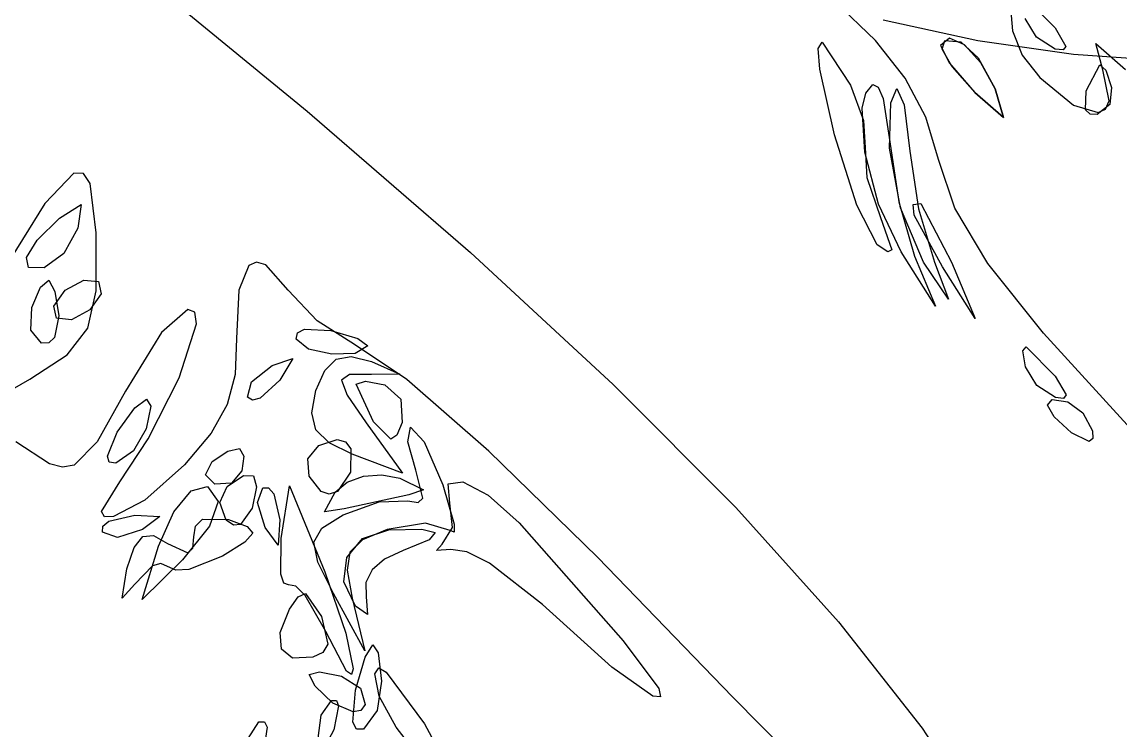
# Model space of a CAD drawing. Extents: x -886 to 651, y -59 to 942.
# Drawn here: x -250.34 to -217.78, y 146.23 to 167.23 of the extents above; entities that cross this region are included whole.
import ezdxf

# ---------------------------------------------------------------- set-up
doc = ezdxf.new("R2010")
doc.units = 0

msp = doc.modelspace()

# ---------------------------------------------------------------- linework, layer by layer
at = {"layer": 'IMAGES'}
for p, q in [((-221.997317, 166.671145), (-224.797621, 167.276065)), ((-219.158549, 166.266996), (-221.997317, 166.671145)), ((-216.295624, 166.054413), (-219.158549, 166.266996))]:
    msp.add_line(p, q, dxfattribs=at)
at = {"layer": 'Layer 1'}
for p, q in [((-247.334114, 169.057253), (-241.877113, 164.581635)), ((-225.027648, 166.679343), (-226.22776, 167.824829)), ((-221.036347, 167.766822), (-220.971762, 166.963785)), ((-220.570591, 167.927629), (-219.70694, 167.05741)), ((-220.255461, 166.775498), (-220.58945, 167.33246)), ((-219.70694, 167.05741), (-219.70669, 167.05741)), ((-219.70669, 167.05741), (-219.388782, 166.501754)), ((-222.831577, 166.748934), (-223.1009, 166.52475)), ((-222.393359, 166.548631), (-222.831577, 166.748934)), ((-220.971762, 166.963785), (-220.682662, 166.247478)), ((-219.70569, 166.42141), (-220.255461, 166.775498)), ((-226.725082, 166.439154), (-226.61019, 166.62696)), ((-226.678825, 165.832537), (-226.725082, 166.439154)), ((-226.61019, 166.62696), (-225.77054, 165.35093)), ((-224.145156, 165.560941), (-225.027648, 166.679343)), ((-223.1009, 166.52475), (-222.836823, 166.003218)), ((-223.1009, 166.52475), (-223.1009, 166.52475)), ((-223.057439, 166.422967), (-222.97538, 166.682106)), ((-222.756929, 165.894531), (-223.057439, 166.422967)), ((-222.97538, 166.682106), (-222.50088, 166.63635)), ((-222.50088, 166.63635), (-221.98867, 166.16125)), ((-221.903854, 166.016673), (-222.393359, 166.548631)), ((-219.467861, 166.396283), (-219.70569, 166.42141)), ((-219.388782, 166.501754), (-219.467861, 166.396283)), ((-218.28944, 165.8111), (-218.495931, 166.590209)), ((-218.495931, 166.590209), (-217.61877, 165.8151)), ((-221.98867, 166.16125), (-221.48219, 165.24494)), ((-220.682662, 166.247478), (-220.16074, 165.58223)), ((-226.242879, 163.8784), (-226.678825, 165.832537)), ((-222.836823, 166.003218), (-222.0822, 165.13334)), ((-222.08372, 165.13239), (-222.756929, 165.894531)), ((-221.48067, 165.24589), (-221.903854, 166.016673)), ((-218.78631, 165.1843), (-218.38002, 165.952004)), ((-218.38002, 165.952004), (-218.20313, 165.797879)), ((-218.100748, 164.892848), (-218.28944, 165.8111)), ((-218.20313, 165.797879), (-218.02875, 165.28714)), ((-223.538561, 164.405929), (-224.145156, 165.560941)), ((-220.16074, 165.58223), (-219.15687, 164.763679)), ((-225.77054, 165.35093), (-225.77051, 165.35093)), ((-225.77051, 165.35093), (-225.380306, 164.304395)), ((-225.421061, 164.669806), (-225.317528, 165.118197)), ((-225.317528, 165.118197), (-225.1091, 165.36999)), ((-225.1091, 165.36999), (-224.950095, 165.298713)), ((-224.950095, 165.298713), (-224.802396, 164.954954)), ((-224.575923, 164.829037), (-224.399264, 165.252448)), ((-224.399264, 165.252448), (-224.179792, 164.771069)), ((-221.236749, 164.390114), (-222.08372, 165.13239)), ((-222.0822, 165.13334), (-221.235229, 164.391064)), ((-221.48219, 165.24494), (-221.236749, 164.390114)), ((-221.48219, 165.24494), (-221.48219, 165.24494)), ((-221.235229, 164.391064), (-221.48067, 165.24589)), ((-218.799744, 164.624299), (-218.78631, 165.1843)), ((-218.02875, 165.28714), (-218.085369, 164.780842)), ((-218.02875, 165.28714), (-218.02875, 165.28714)), ((-224.802396, 164.954954), (-224.60685, 163.67276)), ((-224.61563, 163.48707), (-224.575923, 164.829037)), ((-224.179792, 164.771069), (-224.01165, 163.39867)), ((-219.15687, 164.763679), (-218.430049, 164.538796)), ((-218.085369, 164.780842), (-218.45713, 164.48081)), ((-218.208179, 164.644376), (-218.100748, 164.892848)), ((-241.877113, 164.581635), (-237.038729, 160.39257)), ((-225.344329, 163.366135), (-225.421061, 164.669806)), ((-218.667542, 164.488953), (-218.799744, 164.624299)), ((-218.45713, 164.48081), (-218.667542, 164.488953)), ((-218.430049, 164.538796), (-218.208179, 164.644376)), ((-225.380306, 164.304395), (-225.3358, 163.49117)), ((-223.16614, 163.150609), (-223.538561, 164.405929)), ((-225.582389, 161.795608), (-226.242879, 163.8784)), ((-225.3358, 163.49117), (-225.286281, 162.619443)), ((-224.292771, 161.712838), (-224.61563, 163.48707)), ((-224.60685, 163.67276), (-224.342062, 161.89461)), ((-224.60685, 163.67276), (-224.60685, 163.67276)), ((-224.940669, 161.824789), (-225.344329, 163.366135)), ((-224.01165, 163.39867), (-224.01165, 163.39838)), ((-224.01165, 163.39838), (-223.75082, 161.684686)), ((-222.681037, 161.701323), (-223.16614, 163.150609)), ((-248.796854, 162.740021), (-249.658358, 161.842011)), ((-248.514691, 162.736455), (-248.796854, 162.740021)), ((-248.317015, 162.437646), (-248.514691, 162.736455)), ((-225.286281, 162.619443), (-224.88409, 161.43225)), ((-248.1314, 160.973719), (-248.317015, 162.437646)), ((-249.658358, 161.842011), (-250.98897, 159.704779)), ((-249.22296, 161.4105), (-248.580304, 161.814221)), ((-248.580304, 161.814221), (-248.67864, 161.11758)), ((-224.27185, 160.41158), (-224.940669, 161.824789)), ((-224.342062, 161.89461), (-223.86888, 160.28716)), ((-223.916721, 161.815909), (-223.69009, 161.8445)), ((-223.88758, 161.501865), (-223.916721, 161.815909)), ((-223.69009, 161.8445), (-222.7789, 160.10816)), ((-224.97739, 160.61522), (-225.582389, 161.795608)), ((-223.60512, 160.10605), (-224.292771, 161.712838)), ((-223.04515, 159.96844), (-223.88758, 161.501865)), ((-223.75082, 161.684686), (-223.27927, 160.10405)), ((-221.696551, 160.061938), (-222.681037, 161.701323)), ((-249.885089, 160.76043), (-249.22296, 161.4105)), ((-224.88409, 161.43225), (-224.542439, 160.467198)), ((-248.67864, 161.11758), (-249.097475, 160.360054)), ((-248.67864, 161.11758), (-248.67864, 161.11758)), ((-248.139031, 159.255242), (-248.1314, 160.973719)), ((-250.199064, 160.244494), (-249.885089, 160.76043)), ((-224.661881, 160.410452), (-224.97739, 160.61522)), ((-250.139589, 159.94385), (-250.199064, 160.244494)), ((-249.097475, 160.360054), (-249.68137, 159.93966)), ((-237.038729, 160.39257), (-232.807602, 156.479136)), ((-224.542439, 160.467198), (-224.661881, 160.410452)), ((-223.24731, 158.80128), (-224.27185, 160.41158)), ((-223.86888, 160.28716), (-223.24731, 158.80128)), ((-249.68137, 159.93966), (-250.139589, 159.94385)), ((-243.607224, 160.010196), (-243.909138, 159.273602)), ((-243.379665, 160.108929), (-243.607224, 160.010196)), ((-243.106753, 160.022617), (-243.379665, 160.108929)), ((-242.44201, 159.278859), (-243.106753, 160.022617)), ((-222.861305, 159.004065), (-223.60512, 160.10605)), ((-223.27927, 160.10405), (-222.861305, 159.004065)), ((-222.0707, 158.43508), (-223.04515, 159.96844)), ((-222.7789, 160.10816), (-222.0707, 158.43508)), ((-222.7789, 160.10816), (-222.7789, 160.10816)), ((-220.047245, 157.999955), (-221.696551, 160.061938)), ((-249.785059, 159.364352), (-249.54096, 159.57269)), ((-249.54096, 159.57269), (-249.358979, 159.231566)), ((-249.054171, 159.272825), (-248.50475, 159.57295)), ((-248.50475, 159.57295), (-248.063066, 159.527414)), ((-250.04724, 158.76225), (-249.785059, 159.364352)), ((-249.38979, 158.80437), (-249.054171, 159.272825)), ((-249.358979, 159.231566), (-249.24614, 158.51257)), ((-248.386194, 158.143053), (-248.139031, 159.255242)), ((-248.063066, 159.527414), (-247.98646, 159.16486)), ((-243.909138, 159.273602), (-243.97821, 157.844839)), ((-241.580055, 158.365885), (-242.44201, 159.278859)), ((-247.98646, 159.16486), (-248.322074, 158.696396)), ((-247.98646, 159.16486), (-247.98646, 159.16486)), ((-250.074091, 158.086805), (-250.04724, 158.76225)), ((-249.313179, 158.441808), (-249.38979, 158.80437)), ((-248.322074, 158.696396), (-248.87149, 158.39627)), ((-245.417479, 158.697595), (-246.200426, 158.015082)), ((-245.209005, 158.627087), (-245.417479, 158.697595)), ((-245.162627, 158.272136), (-245.209005, 158.627087)), ((-249.24614, 158.51257), (-249.368617, 157.866929)), ((-248.87149, 158.39627), (-249.313179, 158.441808)), ((-249.24614, 158.51257), (-249.24614, 158.51257)), ((-245.67645, 156.679109), (-245.162627, 158.272136)), ((-240.47744, 157.664209), (-241.580055, 158.365885)), ((-249.75241, 157.70212), (-250.074091, 158.086805)), ((-248.998065, 157.361154), (-248.386194, 158.143053)), ((-246.200426, 158.015082), (-247.27089, 156.284189)), ((-242.20736, 157.82628), (-242.168014, 158.00909)), ((-242.168014, 158.00909), (-241.961153, 158.118464)), ((-241.961153, 158.118464), (-241.17973, 158.08319)), ((-241.17973, 158.08319), (-240.37644, 157.836501)), ((-217.56768, 155.282879), (-220.047245, 157.999955)), ((-249.536159, 157.711124), (-249.75241, 157.70212)), ((-249.368617, 157.866929), (-249.536159, 157.711124)), ((-243.97821, 157.844839), (-244.016264, 156.775127)), ((-241.84254, 157.527892), (-242.20736, 157.82628)), ((-238.924435, 156.626464), (-240.47744, 157.664209)), ((-240.07781, 157.62006), (-240.452918, 157.393321)), ((-240.37644, 157.836501), (-240.07781, 157.62006)), ((-240.07781, 157.62006), (-240.07781, 157.62006)), ((-220.664195, 157.479212), (-220.561891, 157.597589)), ((-220.561891, 157.597589), (-219.69824, 156.72737)), ((-250.09982, 156.633549), (-248.998065, 157.361154)), ((-241.149444, 157.373085), (-241.84254, 157.527892)), ((-240.452918, 157.393321), (-241.149444, 157.373085)), ((-241.024088, 157.224115), (-240.573948, 157.308196)), ((-240.573948, 157.308196), (-239.97696, 157.16297)), ((-220.58075, 157.00242), (-220.664195, 157.479212)), ((-243.529376, 156.558015), (-242.91994, 157.03646)), ((-242.91994, 157.03646), (-242.303552, 157.245942)), ((-242.303552, 157.245942), (-242.69323, 156.60446)), ((-241.361011, 156.892984), (-241.024088, 157.224115)), ((-239.97696, 157.16297), (-239.135281, 156.787454)), ((-220.246761, 156.445454), (-220.58075, 157.00242)), ((-251.71042, 155.714279), (-250.09982, 156.633549)), ((-246.595646, 154.864208), (-245.67645, 156.679109)), ((-244.016264, 156.775127), (-244.247844, 155.884305)), ((-242.69323, 156.60446), (-243.275749, 156.074711)), ((-242.69323, 156.60446), (-242.69323, 156.60446)), ((-241.61835, 156.29706), (-241.361011, 156.892984)), ((-240.627434, 156.76936), (-240.862695, 156.604128)), ((-240.862695, 156.604128), (-240.692611, 156.163987)), ((-239.97499, 156.76965), (-240.627434, 156.76936)), ((-239.97496, 156.76965), (-239.97499, 156.76965)), ((-239.135281, 156.787454), (-239.97496, 156.76965)), ((-236.497006, 154.499763), (-238.924435, 156.626464)), ((-219.69824, 156.72737), (-219.69799, 156.72737)), ((-219.69799, 156.72737), (-219.380082, 156.171714)), ((-247.27089, 156.284189), (-248.10976, 154.776596)), ((-243.65045, 156.10669), (-243.529376, 156.558015)), ((-241.741701, 155.637756), (-241.61835, 156.29706)), ((-240.4283, 156.48953), (-240.148961, 156.574605)), ((-239.91599, 155.37185), (-240.4283, 156.48953)), ((-240.148961, 156.574605), (-239.57461, 156.46723)), ((-239.57461, 156.46723), (-239.10053, 156.038064)), ((-232.807602, 156.479136), (-229.172374, 152.830411)), ((-219.69699, 156.09137), (-220.246761, 156.445454)), ((-246.993277, 155.785796), (-246.644997, 156.044065)), ((-246.644997, 156.044065), (-246.515519, 155.837416)), ((-243.504781, 156.012318), (-243.65045, 156.10669)), ((-243.275749, 156.074711), (-243.504781, 156.012318)), ((-240.692611, 156.163987), (-240.12902, 155.33897)), ((-239.10053, 156.038064), (-239.06229, 155.34957)), ((-219.929425, 155.868605), (-219.795257, 156.032764)), ((-219.795257, 156.032764), (-219.32862, 155.96632)), ((-219.459161, 156.066243), (-219.69699, 156.09137)), ((-219.380082, 156.171714), (-219.459161, 156.066243)), ((-219.32862, 155.96632), (-218.885286, 155.640706)), ((-247.51349, 155.06768), (-246.993277, 155.785796)), ((-246.515519, 155.837416), (-246.65171, 155.16078)), ((-244.247844, 155.884305), (-244.728699, 155.036303)), ((-241.622533, 155.136373), (-241.741701, 155.637756)), ((-219.73666, 155.522091), (-219.929425, 155.868605)), ((-218.885286, 155.640706), (-218.59682, 155.10015)), ((-240.12902, 155.33897), (-239.05606, 153.8437)), ((-239.40132, 154.858673), (-239.91599, 155.37185)), ((-239.0623, 155.34955), (-239.220689, 154.978885)), ((-239.06229, 155.34957), (-239.0623, 155.34955)), ((-219.2225, 155.04147), (-219.73666, 155.522091)), ((-247.803271, 154.351857), (-247.51349, 155.06768)), ((-246.65173, 155.16082), (-247.025231, 154.514062)), ((-246.65171, 155.16078), (-246.65173, 155.16082)), ((-244.728699, 155.036303), (-245.51458, 154.095049)), ((-241.232542, 154.743188), (-241.622533, 155.136373)), ((-239.220689, 154.978885), (-239.40132, 154.858673)), ((-238.894944, 154.778196), (-238.81943, 155.21594)), ((-238.81943, 155.21594), (-238.413681, 154.77508)), ((-218.698497, 154.785138), (-219.2225, 155.04147)), ((-218.59682, 155.10017), (-218.586661, 154.872)), ((-218.59682, 155.10015), (-218.59682, 155.10017)), ((-249.520157, 154.123179), (-250.51588, 154.780829)), ((-248.10976, 154.776596), (-248.788816, 154.089014)), ((-247.42959, 153.590319), (-246.595646, 154.864208)), ((-241.86047, 154.27431), (-241.532356, 154.673075)), ((-241.532356, 154.673075), (-240.9881, 154.84693)), ((-240.54343, 154.40848), (-241.232542, 154.743188)), ((-240.9881, 154.84693), (-240.741125, 154.775075)), ((-240.741125, 154.775075), (-240.584786, 154.568745)), ((-238.65491, 153.9369), (-238.894944, 154.778196)), ((-238.413681, 154.77508), (-237.85974, 153.504)), ((-218.586661, 154.872), (-218.698497, 154.785138)), ((-247.745973, 154.171466), (-247.803271, 154.351857)), ((-247.025231, 154.514062), (-247.55219, 154.14959)), ((-244.69594, 154.19012), (-244.233414, 154.501844)), ((-244.233414, 154.501844), (-243.8895, 154.58427)), ((-243.8895, 154.58427), (-243.76013, 154.354329)), ((-243.76013, 154.354329), (-243.8134, 153.91507)), ((-240.584786, 154.568745), (-240.59554, 153.88007)), ((-239.05606, 153.8437), (-240.54343, 154.40848)), ((-233.258319, 151.34301), (-236.497006, 154.499763)), ((-249.134695, 154.02202), (-249.520157, 154.123179)), ((-248.788816, 154.089014), (-249.134695, 154.02202)), ((-247.55219, 154.14959), (-247.745973, 154.171466)), ((-245.51458, 154.095049), (-246.694563, 153.050841)), ((-244.899203, 153.797598), (-244.69594, 154.19012)), ((-241.81701, 153.75974), (-241.86047, 154.27431)), ((-244.61984, 153.52092), (-244.899203, 153.797598)), ((-244.25196, 153.45139), (-243.770629, 153.775177)), ((-243.81341, 153.91507), (-244.125935, 153.556599)), ((-243.8134, 153.91507), (-243.81341, 153.91507)), ((-243.770629, 153.775177), (-243.475571, 153.767614)), ((-243.475571, 153.767614), (-243.383158, 153.442746)), ((-241.46791, 153.30745), (-241.81701, 153.75974)), ((-240.59554, 153.88007), (-240.97786, 153.30738)), ((-240.69081, 153.580983), (-240.209504, 153.756924)), ((-240.59554, 153.88007), (-240.59554, 153.88007)), ((-240.209504, 153.756924), (-239.668923, 153.799873)), ((-239.668923, 153.799873), (-239.132, 153.69635)), ((-239.132, 153.69635), (-238.430029, 153.351563)), ((-238.445962, 153.103561), (-238.65491, 153.9369)), ((-247.975863, 152.713134), (-247.42959, 153.590319)), ((-245.314495, 153.323834), (-244.836411, 153.454761)), ((-244.836411, 153.454761), (-244.5199, 153.00833)), ((-244.125935, 153.556599), (-244.61984, 153.52092)), ((-244.469741, 152.975792), (-244.25196, 153.45139)), ((-243.383158, 153.442746), (-243.50976, 152.81462)), ((-243.354584, 152.97761), (-243.1978, 153.4178)), ((-243.1978, 153.4178), (-243.02431, 153.412698)), ((-243.02431, 153.412698), (-242.871284, 153.231229)), ((-242.65379, 151.91278), (-242.40807, 153.47705)), ((-242.40807, 153.47705), (-241.35663, 150.92462)), ((-241.04991, 153.28553), (-240.69081, 153.580983)), ((-238.430029, 153.351563), (-238.87, 153.20527)), ((-237.85974, 153.504), (-237.85973, 153.50402)), ((-237.85973, 153.50402), (-237.524015, 152.338514)), ((-237.700271, 153.531063), (-237.2656, 153.594712)), ((-237.64954, 152.95699), (-237.700271, 153.531063)), ((-237.2656, 153.594712), (-236.508602, 153.194056)), ((-246.694563, 153.050841), (-247.622922, 152.561755)), ((-245.836251, 152.70407), (-245.314495, 153.323834)), ((-242.871284, 153.231229), (-242.6929, 152.46433)), ((-241.223732, 153.226425), (-241.46791, 153.30745)), ((-241.36921, 152.70072), (-241.04991, 153.28553)), ((-240.97786, 153.30738), (-241.223732, 153.226425)), ((-238.87, 153.20527), (-240.78791, 152.79445)), ((-239.745765, 152.994336), (-238.89256, 153.02713)), ((-238.89256, 153.02713), (-238.584572, 152.981253)), ((-238.87, 153.20527), (-238.87, 153.20527)), ((-238.584572, 152.981253), (-238.445962, 153.103561)), ((-236.508602, 153.194056), (-235.59235, 152.37521)), ((-247.891558, 152.552053), (-247.975863, 152.713134)), ((-246.28378, 151.68399), (-245.836251, 152.70407)), ((-244.5199, 153.00833), (-244.772786, 152.276015)), ((-244.5199, 153.00833), (-244.5199, 153.00833)), ((-244.27836, 152.45329), (-244.469741, 152.975792)), ((-243.50973, 152.81462), (-243.853436, 152.330122)), ((-243.50976, 152.81462), (-243.50973, 152.81462)), ((-243.1249, 152.23763), (-243.354584, 152.97761)), ((-240.78791, 152.79445), (-241.36921, 152.70072)), ((-240.81071, 152.60806), (-239.745765, 152.994336)), ((-237.568635, 152.240799), (-237.64954, 152.95699)), ((-229.172374, 152.830411), (-226.121685, 149.435469)), ((-247.941484, 152.273911), (-247.760017, 152.426938)), ((-247.622922, 152.561755), (-247.891558, 152.552053)), ((-247.760017, 152.426938), (-246.99312, 152.60533)), ((-246.99312, 152.60533), (-246.24383, 152.561529)), ((-246.24383, 152.561529), (-246.76642, 152.17332)), ((-245.188503, 152.280742), (-244.984313, 152.481472)), ((-244.984313, 152.481472), (-244.21272, 152.47218)), ((-244.068356, 152.309821), (-244.27836, 152.45329)), ((-244.21272, 152.47218), (-243.654468, 152.267738)), ((-242.6929, 152.46433), (-242.736662, 151.71504)), ((-242.6929, 152.46433), (-242.6929, 152.46433)), ((-241.441259, 152.215562), (-240.81071, 152.60806)), ((-238.372325, 152.369036), (-239.50442, 152.17635)), ((-237.64292, 152.15145), (-238.372325, 152.369036)), ((-235.59235, 152.37521), (-232.51282, 148.87822)), ((-235.59235, 152.37521), (-235.59235, 152.37521)), ((-247.94658, 152.10042), (-247.941484, 152.273911)), ((-247.506399, 151.943636), (-247.94658, 152.10042)), ((-246.76642, 152.17332), (-247.506399, 151.943636)), ((-246.76642, 152.17332), (-246.76642, 152.17332)), ((-244.772786, 152.276015), (-245.57792, 151.28276)), ((-245.24466, 151.95657), (-245.188503, 152.280742)), ((-243.853436, 152.330122), (-244.068356, 152.309821)), ((-243.489148, 152.07067), (-243.72922, 151.80359)), ((-243.654468, 152.267738), (-243.489148, 152.07067)), ((-242.736662, 151.71504), (-243.1249, 152.23763)), ((-241.686245, 151.802656), (-241.441259, 152.215562)), ((-240.241615, 151.908172), (-239.46357, 152.16781)), ((-239.50442, 152.17635), (-240.239411, 151.870095)), ((-239.46357, 152.16781), (-238.483933, 152.186593)), ((-238.483933, 152.186593), (-238.082384, 152.085398)), ((-238.082384, 152.085398), (-238.264715, 151.872523)), ((-237.87737, 151.74111), (-237.568635, 152.240799)), ((-237.523082, 152.100485), (-237.64292, 152.15145)), ((-237.524015, 152.338514), (-237.523082, 152.100485)), ((-247.008306, 151.647982), (-246.756806, 151.97216)), ((-246.756806, 151.97216), (-246.438693, 152.0038)), ((-246.438693, 152.0038), (-246.02429, 151.76145)), ((-246.02429, 151.76145), (-245.413326, 151.482742)), ((-245.273292, 151.625693), (-245.24466, 151.95657)), ((-243.72922, 151.80359), (-244.38715, 151.38911)), ((-242.662326, 150.855913), (-242.65379, 151.91278)), ((-241.565366, 151.209715), (-241.686245, 151.802656)), ((-240.70739, 151.345176), (-240.241615, 151.908172)), ((-240.239411, 151.870095), (-240.6168, 151.509086)), ((-238.264715, 151.872523), (-239.03672, 151.55627)), ((-238.043665, 151.552286), (-237.87737, 151.74111)), ((-247.22287, 151.01272), (-247.008306, 151.647982)), ((-246.77631, 150.10368), (-246.28378, 151.68399)), ((-245.413326, 151.482742), (-245.273292, 151.625693)), ((-240.6168, 151.509086), (-240.698577, 150.972084)), ((-239.03672, 151.55627), (-239.582764, 151.302195)), ((-239.03672, 151.55627), (-239.03672, 151.55627)), ((-237.62031, 151.58343), (-238.043665, 151.552286)), ((-237.144832, 151.512956), (-237.62031, 151.58343)), ((-236.473589, 151.182229), (-237.144832, 151.512956)), ((-246.463689, 151.102969), (-246.99324, 150.55725)), ((-245.57792, 151.28276), (-246.77631, 150.10368)), ((-246.216738, 151.170059), (-246.463689, 151.102969)), ((-246.02407, 151.07727), (-246.216738, 151.170059)), ((-245.77871, 150.968079), (-246.02407, 151.07727)), ((-244.38715, 151.38911), (-245.388295, 150.990475)), ((-244.38715, 151.38911), (-244.38715, 151.38911)), ((-241.09832, 150.27711), (-241.565366, 151.209715)), ((-240.796942, 150.626438), (-240.70739, 151.345176)), ((-239.582764, 151.302195), (-239.95516, 150.979373)), ((-234.90074, 149.95389), (-236.473589, 151.182229)), ((-229.27154, 147.215109), (-233.258319, 151.34301)), ((-247.369269, 150.141042), (-247.22287, 151.01272)), ((-245.388295, 150.990475), (-245.77871, 150.968079)), ((-242.572505, 150.582909), (-242.662326, 150.855913)), ((-241.35663, 150.92462), (-241.35662, 150.92462)), ((-241.35662, 150.92462), (-240.734727, 149.10632)), ((-240.698577, 150.972084), (-240.54673, 150.13785)), ((-239.95516, 150.979373), (-240.142494, 150.602082)), ((-246.99324, 150.55725), (-247.369269, 150.141042)), ((-242.42976, 150.54024), (-242.572505, 150.582909)), ((-242.217719, 150.496717), (-242.42976, 150.54024)), ((-241.939241, 150.221389), (-242.217719, 150.496717)), ((-240.44632, 149.89957), (-240.796942, 150.626438)), ((-240.142494, 150.602082), (-240.13335, 150.1846)), ((-242.40563, 149.81232), (-242.147549, 150.184345)), ((-242.147549, 150.184345), (-241.932981, 150.279711)), ((-241.32762, 149.15688), (-241.939241, 150.221389)), ((-241.932981, 150.279711), (-241.45293, 149.60003)), ((-240.17017, 148.58415), (-241.09832, 150.27711)), ((-240.54673, 150.13785), (-240.17017, 148.58415)), ((-240.13335, 150.1846), (-240.095547, 149.658351)), ((-242.68288, 149.125831), (-242.40563, 149.81232)), ((-240.095547, 149.658351), (-240.44632, 149.89957)), ((-232.849857, 148.097642), (-234.90074, 149.95389)), ((-241.45293, 149.60003), (-241.269795, 148.782135)), ((-241.45293, 149.60003), (-241.45293, 149.60003)), ((-242.643269, 148.625937), (-242.68288, 149.125831)), ((-240.716271, 147.981488), (-241.32762, 149.15688)), ((-226.121685, 149.435469), (-223.644177, 146.28339)), ((-240.734727, 149.10632), (-240.519959, 148.044955)), ((-232.51282, 148.87822), (-231.451835, 147.467885)), ((-242.311441, 148.363326), (-242.643269, 148.625937)), ((-241.412205, 148.534872), (-241.71204, 148.38868)), ((-241.269795, 148.782135), (-241.412205, 148.534872)), ((-240.160109, 148.392288), (-239.937537, 148.762399)), ((-239.937537, 148.762399), (-239.776215, 148.52329)), ((-239.776215, 148.52329), (-239.6736, 147.67583)), ((-241.71204, 148.38868), (-242.311441, 148.363326)), ((-240.44647, 147.41209), (-240.160109, 148.392288)), ((-241.82043, 147.87711), (-241.510312, 147.959617)), ((-241.643095, 147.533539), (-241.82043, 147.87711)), ((-241.510312, 147.959617), (-240.86586, 147.83331)), ((-240.86586, 147.83331), (-240.294759, 147.471651)), ((-240.566483, 147.873424), (-240.716271, 147.981488)), ((-240.519959, 148.044955), (-240.566483, 147.873424)), ((-239.87792, 147.8938), (-239.75988, 148.07281)), ((-239.746767, 147.239252), (-239.87792, 147.8938)), ((-239.75988, 148.07281), (-239.534161, 147.946391)), ((-239.534161, 147.946391), (-238.40105, 146.41916)), ((-231.632201, 147.238332), (-232.849857, 148.097642)), ((-241.11554, 147.03219), (-241.643095, 147.533539)), ((-239.6736, 147.67583), (-239.80106, 146.807275)), ((-239.6736, 147.67583), (-239.6736, 147.67583)), ((-240.526307, 146.468773), (-240.44647, 147.41209)), ((-240.294759, 147.471651), (-240.16096, 146.98838)), ((-239.242364, 146.319565), (-239.746767, 147.239252)), ((-231.399603, 147.211256), (-231.632201, 147.238332)), ((-231.451835, 147.467885), (-231.399603, 147.211256)), ((-224.95385, 142.873779), (-229.27154, 147.215109)), ((-241.468739, 146.67615), (-241.15955, 147.10409)), ((-241.15955, 147.10409), (-241.009911, 147.111249)), ((-240.514639, 146.766187), (-241.11554, 147.03219)), ((-240.947151, 146.949885), (-241.09125, 146.23558)), ((-241.009911, 147.111249), (-240.947151, 146.949885)), ((-240.16096, 146.98839), (-240.291237, 146.815543)), ((-240.16096, 146.98838), (-240.16096, 146.98839)), ((-241.55742, 145.9909), (-241.468739, 146.67615)), ((-240.291237, 146.815543), (-240.514639, 146.766187)), ((-239.80106, 146.807275), (-240.2068, 146.26122)), ((-243.628725, 145.981094), (-243.30891, 146.47029)), ((-243.30891, 146.47029), (-243.149096, 146.47914)), ((-243.069665, 146.31656), (-243.17017, 145.59235)), ((-243.149096, 146.47914), (-243.069665, 146.31656)), ((-241.09119, 146.23557), (-241.399425, 145.661566)), ((-241.09125, 146.23558), (-241.09119, 146.23557)), ((-240.41254, 146.254144), (-240.526307, 146.468773)), ((-240.2068, 146.26122), (-240.41254, 146.254144)), ((-238.582821, 145.46686), (-239.242364, 146.319565)), ((-238.40105, 146.41916), (-237.82039, 145.342496)), ((-238.40105, 146.41916), (-238.40105, 146.41916)), ((-223.644177, 146.28339), (-221.72849, 143.363249))]:
    msp.add_line(p, q, dxfattribs=at)

doc.saveas('drawing.dxf')
